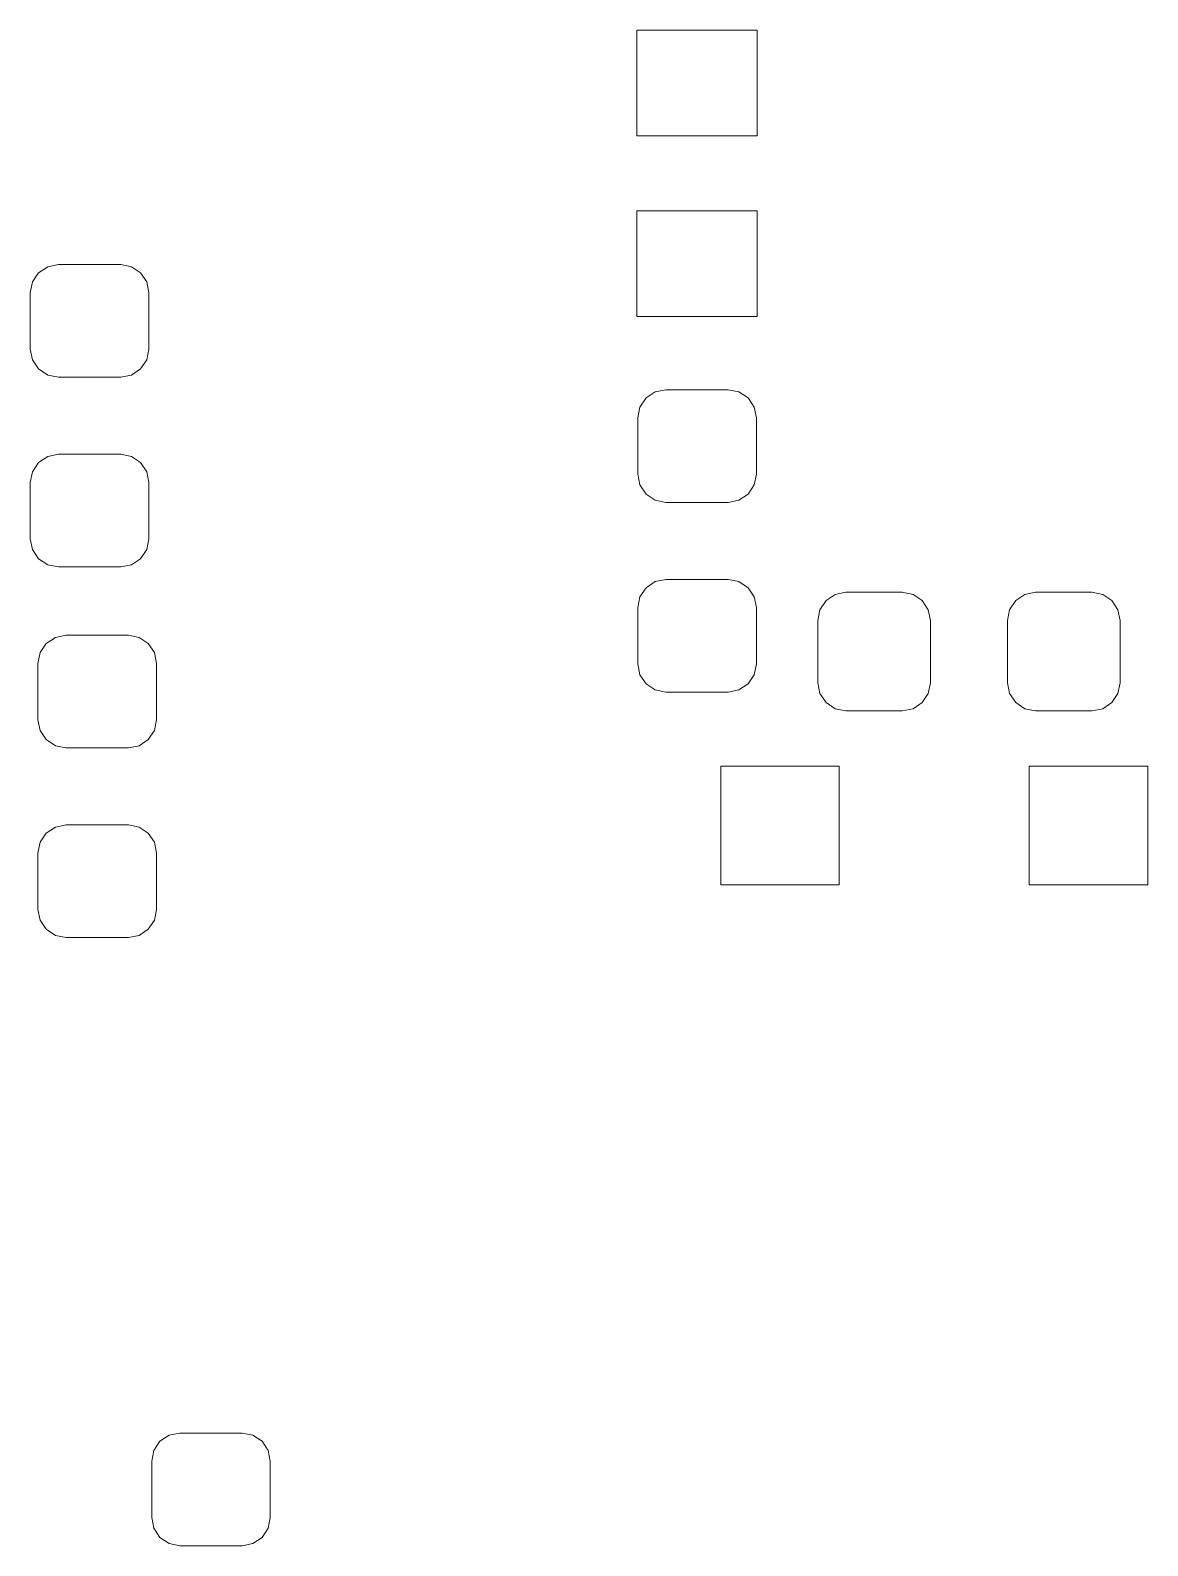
# Model space of a CAD drawing. Header units: millimetres. Extents: x -50 to 46, y -112 to 132.
# Drawn here: x 22.45 to 31.87, y -96.76 to -83.98 of the extents above; entities that cross this region are included whole.
import ezdxf

# ---------------------------------------------------------------- set-up
doc = ezdxf.new("R2010")
doc.units = ezdxf.units.MM
doc.header["$MEASUREMENT"] = 0
doc.layers.add('Layer 1', color=7, linetype='Continuous')

msp = doc.modelspace()

# ---------------------------------------------------------------- linework, layer by layer
at = {"layer": 'Layer 1', "lineweight": 9}
for points, knots in [([(28.5806, -84.8688), (28.5806, -84.8688), (27.5646, -84.8688), (27.5646, -84.8688), (27.5646, -84.8688), (27.5646, -84.8688), (27.5646, -83.9798), (27.5646, -83.9798), (27.5646, -83.9798), (27.5646, -83.9798), (28.5806, -83.9798), (28.5806, -83.9798), (28.5806, -83.9798), (28.5806, -83.9798), (28.5806, -84.8688), (28.5806, -84.8688)], [0, 0, 0, 0, 0.2, 0.2, 0.2, 0.2, 0.4, 0.4, 0.4, 0.4, 0.6, 0.6, 0.6, 0.6, 1, 1, 1, 1]), ([(28.5806, -86.3928), (28.5806, -86.3928), (27.5646, -86.3928), (27.5646, -86.3928), (27.5646, -86.3928), (27.5646, -86.3928), (27.5646, -85.5038), (27.5646, -85.5038), (27.5646, -85.5038), (27.5646, -85.5038), (28.5806, -85.5038), (28.5806, -85.5038), (28.5806, -85.5038), (28.5806, -85.5038), (28.5806, -86.3928), (28.5806, -86.3928)], [0, 0, 0, 0, 0.2, 0.2, 0.2, 0.2, 0.4, 0.4, 0.4, 0.4, 0.6, 0.6, 0.6, 0.6, 1, 1, 1, 1]), ([(23.2112, -85.9559), (23.2112, -85.9559), (23.3021, -85.974), (23.3021, -85.974), (23.3021, -85.974), (23.3021, -85.974), (23.3791, -86.0255), (23.3791, -86.0255), (23.3791, -86.0255), (23.3791, -86.0255), (23.4306, -86.1025), (23.4306, -86.1025), (23.4306, -86.1025), (23.4306, -86.1025), (23.4487, -86.1934), (23.4487, -86.1934), (23.4487, -86.1934), (23.4487, -86.1934), (23.4487, -86.6684), (23.4487, -86.6684), (23.4487, -86.6684), (23.4487, -86.6684), (23.4306, -86.7593), (23.4306, -86.7593), (23.4306, -86.7593), (23.4306, -86.7593), (23.3791, -86.8363), (23.3791, -86.8363), (23.3791, -86.8363), (23.3791, -86.8363), (23.3021, -86.8878), (23.3021, -86.8878), (23.3021, -86.8878), (23.3021, -86.8878), (23.2112, -86.9059), (23.2112, -86.9059), (23.2112, -86.9059), (23.2112, -86.9059), (22.6862, -86.9059), (22.6862, -86.9059), (22.6862, -86.9059), (22.6862, -86.9059), (22.5953, -86.8878), (22.5953, -86.8878), (22.5953, -86.8878), (22.5953, -86.8878), (22.5183, -86.8363), (22.5183, -86.8363), (22.5183, -86.8363), (22.5183, -86.8363), (22.4668, -86.7593), (22.4668, -86.7593), (22.4668, -86.7593), (22.4668, -86.7593), (22.4487, -86.6684), (22.4487, -86.6684), (22.4487, -86.6684), (22.4487, -86.6684), (22.4487, -86.1934), (22.4487, -86.1934), (22.4487, -86.1934), (22.4487, -86.1934), (22.4668, -86.1025), (22.4668, -86.1025), (22.4668, -86.1025), (22.4668, -86.1025), (22.5183, -86.0255), (22.5183, -86.0255), (22.5183, -86.0255), (22.5183, -86.0255), (22.5953, -85.974), (22.5953, -85.974), (22.5953, -85.974), (22.5953, -85.974), (22.6862, -85.9559), (22.6862, -85.9559), (22.6862, -85.9559), (22.6862, -85.9559), (23.2112, -85.9559), (23.2112, -85.9559)], [0, 0, 0, 0, 0.047619, 0.047619, 0.047619, 0.047619, 0.0952381, 0.0952381, 0.0952381, 0.0952381, 0.1428571, 0.1428571, 0.1428571, 0.1428571, 0.1904762, 0.1904762, 0.1904762, 0.1904762, 0.2380952, 0.2380952, 0.2380952, 0.2380952, 0.2857143, 0.2857143, 0.2857143, 0.2857143, 0.3333333, 0.3333333, 0.3333333, 0.3333333, 0.3809524, 0.3809524, 0.3809524, 0.3809524, 0.4285714, 0.4285714, 0.4285714, 0.4285714, 0.4761905, 0.4761905, 0.4761905, 0.4761905, 0.5238095, 0.5238095, 0.5238095, 0.5238095, 0.5714286, 0.5714286, 0.5714286, 0.5714286, 0.6190476, 0.6190476, 0.6190476, 0.6190476, 0.6666667, 0.6666667, 0.6666667, 0.6666667, 0.7142857, 0.7142857, 0.7142857, 0.7142857, 0.7619048, 0.7619048, 0.7619048, 0.7619048, 0.8095238, 0.8095238, 0.8095238, 0.8095238, 0.8571429, 0.8571429, 0.8571429, 0.8571429, 0.9047619, 0.9047619, 0.9047619, 0.9047619, 1, 1, 1, 1]), ([(28.3351, -87.0113), (28.3351, -87.0113), (28.426, -87.0294), (28.426, -87.0294), (28.426, -87.0294), (28.426, -87.0294), (28.503, -87.0809), (28.503, -87.0809), (28.503, -87.0809), (28.503, -87.0809), (28.5545, -87.1579), (28.5545, -87.1579), (28.5545, -87.1579), (28.5545, -87.1579), (28.5726, -87.2488), (28.5726, -87.2488), (28.5726, -87.2488), (28.5726, -87.2488), (28.5726, -87.7238), (28.5726, -87.7238), (28.5726, -87.7238), (28.5726, -87.7238), (28.5545, -87.8147), (28.5545, -87.8147), (28.5545, -87.8147), (28.5545, -87.8147), (28.503, -87.8917), (28.503, -87.8917), (28.503, -87.8917), (28.503, -87.8917), (28.426, -87.9432), (28.426, -87.9432), (28.426, -87.9432), (28.426, -87.9432), (28.3351, -87.9613), (28.3351, -87.9613), (28.3351, -87.9613), (28.3351, -87.9613), (27.8101, -87.9613), (27.8101, -87.9613), (27.8101, -87.9613), (27.8101, -87.9613), (27.7192, -87.9432), (27.7192, -87.9432), (27.7192, -87.9432), (27.7192, -87.9432), (27.6422, -87.8917), (27.6422, -87.8917), (27.6422, -87.8917), (27.6422, -87.8917), (27.5907, -87.8147), (27.5907, -87.8147), (27.5907, -87.8147), (27.5907, -87.8147), (27.5726, -87.7238), (27.5726, -87.7238), (27.5726, -87.7238), (27.5726, -87.7238), (27.5726, -87.2488), (27.5726, -87.2488), (27.5726, -87.2488), (27.5726, -87.2488), (27.5907, -87.1579), (27.5907, -87.1579), (27.5907, -87.1579), (27.5907, -87.1579), (27.6422, -87.0809), (27.6422, -87.0809), (27.6422, -87.0809), (27.6422, -87.0809), (27.7192, -87.0294), (27.7192, -87.0294), (27.7192, -87.0294), (27.7192, -87.0294), (27.8101, -87.0113), (27.8101, -87.0113), (27.8101, -87.0113), (27.8101, -87.0113), (28.3351, -87.0113), (28.3351, -87.0113)], [0, 0, 0, 0, 0.047619, 0.047619, 0.047619, 0.047619, 0.0952381, 0.0952381, 0.0952381, 0.0952381, 0.1428571, 0.1428571, 0.1428571, 0.1428571, 0.1904762, 0.1904762, 0.1904762, 0.1904762, 0.2380952, 0.2380952, 0.2380952, 0.2380952, 0.2857143, 0.2857143, 0.2857143, 0.2857143, 0.3333333, 0.3333333, 0.3333333, 0.3333333, 0.3809524, 0.3809524, 0.3809524, 0.3809524, 0.4285714, 0.4285714, 0.4285714, 0.4285714, 0.4761905, 0.4761905, 0.4761905, 0.4761905, 0.5238095, 0.5238095, 0.5238095, 0.5238095, 0.5714286, 0.5714286, 0.5714286, 0.5714286, 0.6190476, 0.6190476, 0.6190476, 0.6190476, 0.6666667, 0.6666667, 0.6666667, 0.6666667, 0.7142857, 0.7142857, 0.7142857, 0.7142857, 0.7619048, 0.7619048, 0.7619048, 0.7619048, 0.8095238, 0.8095238, 0.8095238, 0.8095238, 0.8571429, 0.8571429, 0.8571429, 0.8571429, 0.9047619, 0.9047619, 0.9047619, 0.9047619, 1, 1, 1, 1]), ([(23.2112, -87.5559), (23.2112, -87.5559), (23.3021, -87.574), (23.3021, -87.574), (23.3021, -87.574), (23.3021, -87.574), (23.3791, -87.6255), (23.3791, -87.6255), (23.3791, -87.6255), (23.3791, -87.6255), (23.4306, -87.7025), (23.4306, -87.7025), (23.4306, -87.7025), (23.4306, -87.7025), (23.4487, -87.7934), (23.4487, -87.7934), (23.4487, -87.7934), (23.4487, -87.7934), (23.4487, -88.2684), (23.4487, -88.2684), (23.4487, -88.2684), (23.4487, -88.2684), (23.4306, -88.3593), (23.4306, -88.3593), (23.4306, -88.3593), (23.4306, -88.3593), (23.3791, -88.4363), (23.3791, -88.4363), (23.3791, -88.4363), (23.3791, -88.4363), (23.3021, -88.4878), (23.3021, -88.4878), (23.3021, -88.4878), (23.3021, -88.4878), (23.2112, -88.5059), (23.2112, -88.5059), (23.2112, -88.5059), (23.2112, -88.5059), (22.6862, -88.5059), (22.6862, -88.5059), (22.6862, -88.5059), (22.6862, -88.5059), (22.5953, -88.4878), (22.5953, -88.4878), (22.5953, -88.4878), (22.5953, -88.4878), (22.5183, -88.4363), (22.5183, -88.4363), (22.5183, -88.4363), (22.5183, -88.4363), (22.4668, -88.3593), (22.4668, -88.3593), (22.4668, -88.3593), (22.4668, -88.3593), (22.4487, -88.2684), (22.4487, -88.2684), (22.4487, -88.2684), (22.4487, -88.2684), (22.4487, -87.7934), (22.4487, -87.7934), (22.4487, -87.7934), (22.4487, -87.7934), (22.4668, -87.7025), (22.4668, -87.7025), (22.4668, -87.7025), (22.4668, -87.7025), (22.5183, -87.6255), (22.5183, -87.6255), (22.5183, -87.6255), (22.5183, -87.6255), (22.5953, -87.574), (22.5953, -87.574), (22.5953, -87.574), (22.5953, -87.574), (22.6862, -87.5559), (22.6862, -87.5559), (22.6862, -87.5559), (22.6862, -87.5559), (23.2112, -87.5559), (23.2112, -87.5559)], [0, 0, 0, 0, 0.047619, 0.047619, 0.047619, 0.047619, 0.0952381, 0.0952381, 0.0952381, 0.0952381, 0.1428571, 0.1428571, 0.1428571, 0.1428571, 0.1904762, 0.1904762, 0.1904762, 0.1904762, 0.2380952, 0.2380952, 0.2380952, 0.2380952, 0.2857143, 0.2857143, 0.2857143, 0.2857143, 0.3333333, 0.3333333, 0.3333333, 0.3333333, 0.3809524, 0.3809524, 0.3809524, 0.3809524, 0.4285714, 0.4285714, 0.4285714, 0.4285714, 0.4761905, 0.4761905, 0.4761905, 0.4761905, 0.5238095, 0.5238095, 0.5238095, 0.5238095, 0.5714286, 0.5714286, 0.5714286, 0.5714286, 0.6190476, 0.6190476, 0.6190476, 0.6190476, 0.6666667, 0.6666667, 0.6666667, 0.6666667, 0.7142857, 0.7142857, 0.7142857, 0.7142857, 0.7619048, 0.7619048, 0.7619048, 0.7619048, 0.8095238, 0.8095238, 0.8095238, 0.8095238, 0.8571429, 0.8571429, 0.8571429, 0.8571429, 0.9047619, 0.9047619, 0.9047619, 0.9047619, 1, 1, 1, 1]), ([(28.3351, -88.6113), (28.3351, -88.6113), (28.426, -88.6294), (28.426, -88.6294), (28.426, -88.6294), (28.426, -88.6294), (28.503, -88.6809), (28.503, -88.6809), (28.503, -88.6809), (28.503, -88.6809), (28.5545, -88.7579), (28.5545, -88.7579), (28.5545, -88.7579), (28.5545, -88.7579), (28.5726, -88.8488), (28.5726, -88.8488), (28.5726, -88.8488), (28.5726, -88.8488), (28.5726, -89.3238), (28.5726, -89.3238), (28.5726, -89.3238), (28.5726, -89.3238), (28.5545, -89.4147), (28.5545, -89.4147), (28.5545, -89.4147), (28.5545, -89.4147), (28.503, -89.4917), (28.503, -89.4917), (28.503, -89.4917), (28.503, -89.4917), (28.426, -89.5432), (28.426, -89.5432), (28.426, -89.5432), (28.426, -89.5432), (28.3351, -89.5613), (28.3351, -89.5613), (28.3351, -89.5613), (28.3351, -89.5613), (27.8101, -89.5613), (27.8101, -89.5613), (27.8101, -89.5613), (27.8101, -89.5613), (27.7192, -89.5432), (27.7192, -89.5432), (27.7192, -89.5432), (27.7192, -89.5432), (27.6422, -89.4917), (27.6422, -89.4917), (27.6422, -89.4917), (27.6422, -89.4917), (27.5907, -89.4147), (27.5907, -89.4147), (27.5907, -89.4147), (27.5907, -89.4147), (27.5726, -89.3238), (27.5726, -89.3238), (27.5726, -89.3238), (27.5726, -89.3238), (27.5726, -88.8488), (27.5726, -88.8488), (27.5726, -88.8488), (27.5726, -88.8488), (27.5907, -88.7579), (27.5907, -88.7579), (27.5907, -88.7579), (27.5907, -88.7579), (27.6422, -88.6809), (27.6422, -88.6809), (27.6422, -88.6809), (27.6422, -88.6809), (27.7192, -88.6294), (27.7192, -88.6294), (27.7192, -88.6294), (27.7192, -88.6294), (27.8101, -88.6113), (27.8101, -88.6113), (27.8101, -88.6113), (27.8101, -88.6113), (28.3351, -88.6113), (28.3351, -88.6113)], [0, 0, 0, 0, 0.047619, 0.047619, 0.047619, 0.047619, 0.0952381, 0.0952381, 0.0952381, 0.0952381, 0.1428571, 0.1428571, 0.1428571, 0.1428571, 0.1904762, 0.1904762, 0.1904762, 0.1904762, 0.2380952, 0.2380952, 0.2380952, 0.2380952, 0.2857143, 0.2857143, 0.2857143, 0.2857143, 0.3333333, 0.3333333, 0.3333333, 0.3333333, 0.3809524, 0.3809524, 0.3809524, 0.3809524, 0.4285714, 0.4285714, 0.4285714, 0.4285714, 0.4761905, 0.4761905, 0.4761905, 0.4761905, 0.5238095, 0.5238095, 0.5238095, 0.5238095, 0.5714286, 0.5714286, 0.5714286, 0.5714286, 0.6190476, 0.6190476, 0.6190476, 0.6190476, 0.6666667, 0.6666667, 0.6666667, 0.6666667, 0.7142857, 0.7142857, 0.7142857, 0.7142857, 0.7619048, 0.7619048, 0.7619048, 0.7619048, 0.8095238, 0.8095238, 0.8095238, 0.8095238, 0.8571429, 0.8571429, 0.8571429, 0.8571429, 0.9047619, 0.9047619, 0.9047619, 0.9047619, 1, 1, 1, 1]), ([(29.091, -88.9577), (29.091, -88.9577), (29.1091, -88.8668), (29.1091, -88.8668), (29.1091, -88.8668), (29.1091, -88.8668), (29.1606, -88.7898), (29.1606, -88.7898), (29.1606, -88.7898), (29.1606, -88.7898), (29.2376, -88.7383), (29.2376, -88.7383), (29.2376, -88.7383), (29.2376, -88.7383), (29.3285, -88.7202), (29.3285, -88.7202), (29.3285, -88.7202), (29.3285, -88.7202), (29.8035, -88.7202), (29.8035, -88.7202), (29.8035, -88.7202), (29.8035, -88.7202), (29.8944, -88.7383), (29.8944, -88.7383), (29.8944, -88.7383), (29.8944, -88.7383), (29.9714, -88.7898), (29.9714, -88.7898), (29.9714, -88.7898), (29.9714, -88.7898), (30.0229, -88.8668), (30.0229, -88.8668), (30.0229, -88.8668), (30.0229, -88.8668), (30.041, -88.9577), (30.041, -88.9577), (30.041, -88.9577), (30.041, -88.9577), (30.041, -89.4827), (30.041, -89.4827), (30.041, -89.4827), (30.041, -89.4827), (30.0229, -89.5736), (30.0229, -89.5736), (30.0229, -89.5736), (30.0229, -89.5736), (29.9714, -89.6506), (29.9714, -89.6506), (29.9714, -89.6506), (29.9714, -89.6506), (29.8944, -89.7021), (29.8944, -89.7021), (29.8944, -89.7021), (29.8944, -89.7021), (29.8035, -89.7202), (29.8035, -89.7202), (29.8035, -89.7202), (29.8035, -89.7202), (29.3285, -89.7202), (29.3285, -89.7202), (29.3285, -89.7202), (29.3285, -89.7202), (29.2376, -89.7021), (29.2376, -89.7021), (29.2376, -89.7021), (29.2376, -89.7021), (29.1606, -89.6506), (29.1606, -89.6506), (29.1606, -89.6506), (29.1606, -89.6506), (29.1091, -89.5736), (29.1091, -89.5736), (29.1091, -89.5736), (29.1091, -89.5736), (29.091, -89.4827), (29.091, -89.4827), (29.091, -89.4827), (29.091, -89.4827), (29.091, -88.9577), (29.091, -88.9577)], [0, 0, 0, 0, 0.047619, 0.047619, 0.047619, 0.047619, 0.0952381, 0.0952381, 0.0952381, 0.0952381, 0.1428571, 0.1428571, 0.1428571, 0.1428571, 0.1904762, 0.1904762, 0.1904762, 0.1904762, 0.2380952, 0.2380952, 0.2380952, 0.2380952, 0.2857143, 0.2857143, 0.2857143, 0.2857143, 0.3333333, 0.3333333, 0.3333333, 0.3333333, 0.3809524, 0.3809524, 0.3809524, 0.3809524, 0.4285714, 0.4285714, 0.4285714, 0.4285714, 0.4761905, 0.4761905, 0.4761905, 0.4761905, 0.5238095, 0.5238095, 0.5238095, 0.5238095, 0.5714286, 0.5714286, 0.5714286, 0.5714286, 0.6190476, 0.6190476, 0.6190476, 0.6190476, 0.6666667, 0.6666667, 0.6666667, 0.6666667, 0.7142857, 0.7142857, 0.7142857, 0.7142857, 0.7619048, 0.7619048, 0.7619048, 0.7619048, 0.8095238, 0.8095238, 0.8095238, 0.8095238, 0.8571429, 0.8571429, 0.8571429, 0.8571429, 0.9047619, 0.9047619, 0.9047619, 0.9047619, 1, 1, 1, 1]), ([(30.691, -88.9577), (30.691, -88.9577), (30.7091, -88.8668), (30.7091, -88.8668), (30.7091, -88.8668), (30.7091, -88.8668), (30.7606, -88.7898), (30.7606, -88.7898), (30.7606, -88.7898), (30.7606, -88.7898), (30.8376, -88.7383), (30.8376, -88.7383), (30.8376, -88.7383), (30.8376, -88.7383), (30.9285, -88.7202), (30.9285, -88.7202), (30.9285, -88.7202), (30.9285, -88.7202), (31.4035, -88.7202), (31.4035, -88.7202), (31.4035, -88.7202), (31.4035, -88.7202), (31.4944, -88.7383), (31.4944, -88.7383), (31.4944, -88.7383), (31.4944, -88.7383), (31.5714, -88.7898), (31.5714, -88.7898), (31.5714, -88.7898), (31.5714, -88.7898), (31.6229, -88.8668), (31.6229, -88.8668), (31.6229, -88.8668), (31.6229, -88.8668), (31.641, -88.9577), (31.641, -88.9577), (31.641, -88.9577), (31.641, -88.9577), (31.641, -89.4827), (31.641, -89.4827), (31.641, -89.4827), (31.641, -89.4827), (31.6229, -89.5736), (31.6229, -89.5736), (31.6229, -89.5736), (31.6229, -89.5736), (31.5714, -89.6506), (31.5714, -89.6506), (31.5714, -89.6506), (31.5714, -89.6506), (31.4944, -89.7021), (31.4944, -89.7021), (31.4944, -89.7021), (31.4944, -89.7021), (31.4035, -89.7202), (31.4035, -89.7202), (31.4035, -89.7202), (31.4035, -89.7202), (30.9285, -89.7202), (30.9285, -89.7202), (30.9285, -89.7202), (30.9285, -89.7202), (30.8376, -89.7021), (30.8376, -89.7021), (30.8376, -89.7021), (30.8376, -89.7021), (30.7606, -89.6506), (30.7606, -89.6506), (30.7606, -89.6506), (30.7606, -89.6506), (30.7091, -89.5736), (30.7091, -89.5736), (30.7091, -89.5736), (30.7091, -89.5736), (30.691, -89.4827), (30.691, -89.4827), (30.691, -89.4827), (30.691, -89.4827), (30.691, -88.9577), (30.691, -88.9577)], [0, 0, 0, 0, 0.047619, 0.047619, 0.047619, 0.047619, 0.0952381, 0.0952381, 0.0952381, 0.0952381, 0.1428571, 0.1428571, 0.1428571, 0.1428571, 0.1904762, 0.1904762, 0.1904762, 0.1904762, 0.2380952, 0.2380952, 0.2380952, 0.2380952, 0.2857143, 0.2857143, 0.2857143, 0.2857143, 0.3333333, 0.3333333, 0.3333333, 0.3333333, 0.3809524, 0.3809524, 0.3809524, 0.3809524, 0.4285714, 0.4285714, 0.4285714, 0.4285714, 0.4761905, 0.4761905, 0.4761905, 0.4761905, 0.5238095, 0.5238095, 0.5238095, 0.5238095, 0.5714286, 0.5714286, 0.5714286, 0.5714286, 0.6190476, 0.6190476, 0.6190476, 0.6190476, 0.6666667, 0.6666667, 0.6666667, 0.6666667, 0.7142857, 0.7142857, 0.7142857, 0.7142857, 0.7619048, 0.7619048, 0.7619048, 0.7619048, 0.8095238, 0.8095238, 0.8095238, 0.8095238, 0.8571429, 0.8571429, 0.8571429, 0.8571429, 0.9047619, 0.9047619, 0.9047619, 0.9047619, 1, 1, 1, 1]), ([(22.7507, -90.0317), (22.7507, -90.0317), (22.6598, -90.0136), (22.6598, -90.0136), (22.6598, -90.0136), (22.6598, -90.0136), (22.5828, -89.9621), (22.5828, -89.9621), (22.5828, -89.9621), (22.5828, -89.9621), (22.5313, -89.8851), (22.5313, -89.8851), (22.5313, -89.8851), (22.5313, -89.8851), (22.5132, -89.7942), (22.5132, -89.7942), (22.5132, -89.7942), (22.5132, -89.7942), (22.5132, -89.3192), (22.5132, -89.3192), (22.5132, -89.3192), (22.5132, -89.3192), (22.5313, -89.2283), (22.5313, -89.2283), (22.5313, -89.2283), (22.5313, -89.2283), (22.5828, -89.1513), (22.5828, -89.1513), (22.5828, -89.1513), (22.5828, -89.1513), (22.6598, -89.0998), (22.6598, -89.0998), (22.6598, -89.0998), (22.6598, -89.0998), (22.7507, -89.0817), (22.7507, -89.0817), (22.7507, -89.0817), (22.7507, -89.0817), (23.2757, -89.0817), (23.2757, -89.0817), (23.2757, -89.0817), (23.2757, -89.0817), (23.3666, -89.0998), (23.3666, -89.0998), (23.3666, -89.0998), (23.3666, -89.0998), (23.4436, -89.1513), (23.4436, -89.1513), (23.4436, -89.1513), (23.4436, -89.1513), (23.4951, -89.2283), (23.4951, -89.2283), (23.4951, -89.2283), (23.4951, -89.2283), (23.5132, -89.3192), (23.5132, -89.3192), (23.5132, -89.3192), (23.5132, -89.3192), (23.5132, -89.7942), (23.5132, -89.7942), (23.5132, -89.7942), (23.5132, -89.7942), (23.4951, -89.8851), (23.4951, -89.8851), (23.4951, -89.8851), (23.4951, -89.8851), (23.4436, -89.9621), (23.4436, -89.9621), (23.4436, -89.9621), (23.4436, -89.9621), (23.3666, -90.0136), (23.3666, -90.0136), (23.3666, -90.0136), (23.3666, -90.0136), (23.2757, -90.0317), (23.2757, -90.0317), (23.2757, -90.0317), (23.2757, -90.0317), (22.7507, -90.0317), (22.7507, -90.0317)], [0, 0, 0, 0, 0.047619, 0.047619, 0.047619, 0.047619, 0.0952381, 0.0952381, 0.0952381, 0.0952381, 0.1428571, 0.1428571, 0.1428571, 0.1428571, 0.1904762, 0.1904762, 0.1904762, 0.1904762, 0.2380952, 0.2380952, 0.2380952, 0.2380952, 0.2857143, 0.2857143, 0.2857143, 0.2857143, 0.3333333, 0.3333333, 0.3333333, 0.3333333, 0.3809524, 0.3809524, 0.3809524, 0.3809524, 0.4285714, 0.4285714, 0.4285714, 0.4285714, 0.4761905, 0.4761905, 0.4761905, 0.4761905, 0.5238095, 0.5238095, 0.5238095, 0.5238095, 0.5714286, 0.5714286, 0.5714286, 0.5714286, 0.6190476, 0.6190476, 0.6190476, 0.6190476, 0.6666667, 0.6666667, 0.6666667, 0.6666667, 0.7142857, 0.7142857, 0.7142857, 0.7142857, 0.7619048, 0.7619048, 0.7619048, 0.7619048, 0.8095238, 0.8095238, 0.8095238, 0.8095238, 0.8571429, 0.8571429, 0.8571429, 0.8571429, 0.9047619, 0.9047619, 0.9047619, 0.9047619, 1, 1, 1, 1]), ([(29.2725, -90.1859), (29.2725, -90.1859), (29.2725, -91.1867), (29.2725, -91.1867), (29.2725, -91.1867), (29.2725, -91.1867), (28.2717, -91.1867), (28.2717, -91.1867), (28.2717, -91.1867), (28.2717, -91.1867), (28.2717, -90.1859), (28.2717, -90.1859), (28.2717, -90.1859), (28.2717, -90.1859), (29.2725, -90.1859), (29.2725, -90.1859)], [0, 0, 0, 0, 0.2, 0.2, 0.2, 0.2, 0.4, 0.4, 0.4, 0.4, 0.6, 0.6, 0.6, 0.6, 1, 1, 1, 1]), ([(31.8735, -90.1859), (31.8735, -90.1859), (31.8735, -91.1867), (31.8735, -91.1867), (31.8735, -91.1867), (31.8735, -91.1867), (30.8727, -91.1867), (30.8727, -91.1867), (30.8727, -91.1867), (30.8727, -91.1867), (30.8727, -90.1859), (30.8727, -90.1859), (30.8727, -90.1859), (30.8727, -90.1859), (31.8735, -90.1859), (31.8735, -90.1859)], [0, 0, 0, 0, 0.2, 0.2, 0.2, 0.2, 0.4, 0.4, 0.4, 0.4, 0.6, 0.6, 0.6, 0.6, 1, 1, 1, 1]), ([(22.7507, -91.6317), (22.7507, -91.6317), (22.6598, -91.6136), (22.6598, -91.6136), (22.6598, -91.6136), (22.6598, -91.6136), (22.5828, -91.5621), (22.5828, -91.5621), (22.5828, -91.5621), (22.5828, -91.5621), (22.5313, -91.4851), (22.5313, -91.4851), (22.5313, -91.4851), (22.5313, -91.4851), (22.5132, -91.3942), (22.5132, -91.3942), (22.5132, -91.3942), (22.5132, -91.3942), (22.5132, -90.9192), (22.5132, -90.9192), (22.5132, -90.9192), (22.5132, -90.9192), (22.5313, -90.8283), (22.5313, -90.8283), (22.5313, -90.8283), (22.5313, -90.8283), (22.5828, -90.7513), (22.5828, -90.7513), (22.5828, -90.7513), (22.5828, -90.7513), (22.6598, -90.6998), (22.6598, -90.6998), (22.6598, -90.6998), (22.6598, -90.6998), (22.7507, -90.6817), (22.7507, -90.6817), (22.7507, -90.6817), (22.7507, -90.6817), (23.2757, -90.6817), (23.2757, -90.6817), (23.2757, -90.6817), (23.2757, -90.6817), (23.3666, -90.6998), (23.3666, -90.6998), (23.3666, -90.6998), (23.3666, -90.6998), (23.4436, -90.7513), (23.4436, -90.7513), (23.4436, -90.7513), (23.4436, -90.7513), (23.4951, -90.8283), (23.4951, -90.8283), (23.4951, -90.8283), (23.4951, -90.8283), (23.5132, -90.9192), (23.5132, -90.9192), (23.5132, -90.9192), (23.5132, -90.9192), (23.5132, -91.3942), (23.5132, -91.3942), (23.5132, -91.3942), (23.5132, -91.3942), (23.4951, -91.4851), (23.4951, -91.4851), (23.4951, -91.4851), (23.4951, -91.4851), (23.4436, -91.5621), (23.4436, -91.5621), (23.4436, -91.5621), (23.4436, -91.5621), (23.3666, -91.6136), (23.3666, -91.6136), (23.3666, -91.6136), (23.3666, -91.6136), (23.2757, -91.6317), (23.2757, -91.6317), (23.2757, -91.6317), (23.2757, -91.6317), (22.7507, -91.6317), (22.7507, -91.6317)], [0, 0, 0, 0, 0.047619, 0.047619, 0.047619, 0.047619, 0.0952381, 0.0952381, 0.0952381, 0.0952381, 0.1428571, 0.1428571, 0.1428571, 0.1428571, 0.1904762, 0.1904762, 0.1904762, 0.1904762, 0.2380952, 0.2380952, 0.2380952, 0.2380952, 0.2857143, 0.2857143, 0.2857143, 0.2857143, 0.3333333, 0.3333333, 0.3333333, 0.3333333, 0.3809524, 0.3809524, 0.3809524, 0.3809524, 0.4285714, 0.4285714, 0.4285714, 0.4285714, 0.4761905, 0.4761905, 0.4761905, 0.4761905, 0.5238095, 0.5238095, 0.5238095, 0.5238095, 0.5714286, 0.5714286, 0.5714286, 0.5714286, 0.6190476, 0.6190476, 0.6190476, 0.6190476, 0.6666667, 0.6666667, 0.6666667, 0.6666667, 0.7142857, 0.7142857, 0.7142857, 0.7142857, 0.7619048, 0.7619048, 0.7619048, 0.7619048, 0.8095238, 0.8095238, 0.8095238, 0.8095238, 0.8571429, 0.8571429, 0.8571429, 0.8571429, 0.9047619, 0.9047619, 0.9047619, 0.9047619, 1, 1, 1, 1]), ([(24.2351, -95.8113), (24.2351, -95.8113), (24.326, -95.8294), (24.326, -95.8294), (24.326, -95.8294), (24.326, -95.8294), (24.403, -95.8809), (24.403, -95.8809), (24.403, -95.8809), (24.403, -95.8809), (24.4545, -95.9579), (24.4545, -95.9579), (24.4545, -95.9579), (24.4545, -95.9579), (24.4726, -96.0488), (24.4726, -96.0488), (24.4726, -96.0488), (24.4726, -96.0488), (24.4726, -96.5238), (24.4726, -96.5238), (24.4726, -96.5238), (24.4726, -96.5238), (24.4545, -96.6147), (24.4545, -96.6147), (24.4545, -96.6147), (24.4545, -96.6147), (24.403, -96.6917), (24.403, -96.6917), (24.403, -96.6917), (24.403, -96.6917), (24.326, -96.7432), (24.326, -96.7432), (24.326, -96.7432), (24.326, -96.7432), (24.2351, -96.7613), (24.2351, -96.7613), (24.2351, -96.7613), (24.2351, -96.7613), (23.7101, -96.7613), (23.7101, -96.7613), (23.7101, -96.7613), (23.7101, -96.7613), (23.6192, -96.7432), (23.6192, -96.7432), (23.6192, -96.7432), (23.6192, -96.7432), (23.5422, -96.6917), (23.5422, -96.6917), (23.5422, -96.6917), (23.5422, -96.6917), (23.4907, -96.6147), (23.4907, -96.6147), (23.4907, -96.6147), (23.4907, -96.6147), (23.4726, -96.5238), (23.4726, -96.5238), (23.4726, -96.5238), (23.4726, -96.5238), (23.4726, -96.0488), (23.4726, -96.0488), (23.4726, -96.0488), (23.4726, -96.0488), (23.4907, -95.9579), (23.4907, -95.9579), (23.4907, -95.9579), (23.4907, -95.9579), (23.5422, -95.8809), (23.5422, -95.8809), (23.5422, -95.8809), (23.5422, -95.8809), (23.6192, -95.8294), (23.6192, -95.8294), (23.6192, -95.8294), (23.6192, -95.8294), (23.7101, -95.8113), (23.7101, -95.8113), (23.7101, -95.8113), (23.7101, -95.8113), (24.2351, -95.8113), (24.2351, -95.8113)], [0, 0, 0, 0, 0.047619, 0.047619, 0.047619, 0.047619, 0.0952381, 0.0952381, 0.0952381, 0.0952381, 0.1428571, 0.1428571, 0.1428571, 0.1428571, 0.1904762, 0.1904762, 0.1904762, 0.1904762, 0.2380952, 0.2380952, 0.2380952, 0.2380952, 0.2857143, 0.2857143, 0.2857143, 0.2857143, 0.3333333, 0.3333333, 0.3333333, 0.3333333, 0.3809524, 0.3809524, 0.3809524, 0.3809524, 0.4285714, 0.4285714, 0.4285714, 0.4285714, 0.4761905, 0.4761905, 0.4761905, 0.4761905, 0.5238095, 0.5238095, 0.5238095, 0.5238095, 0.5714286, 0.5714286, 0.5714286, 0.5714286, 0.6190476, 0.6190476, 0.6190476, 0.6190476, 0.6666667, 0.6666667, 0.6666667, 0.6666667, 0.7142857, 0.7142857, 0.7142857, 0.7142857, 0.7619048, 0.7619048, 0.7619048, 0.7619048, 0.8095238, 0.8095238, 0.8095238, 0.8095238, 0.8571429, 0.8571429, 0.8571429, 0.8571429, 0.9047619, 0.9047619, 0.9047619, 0.9047619, 1, 1, 1, 1])]:
    msp.add_open_spline(points, degree=3, knots=knots, dxfattribs=at)

doc.saveas('drawing.dxf')
